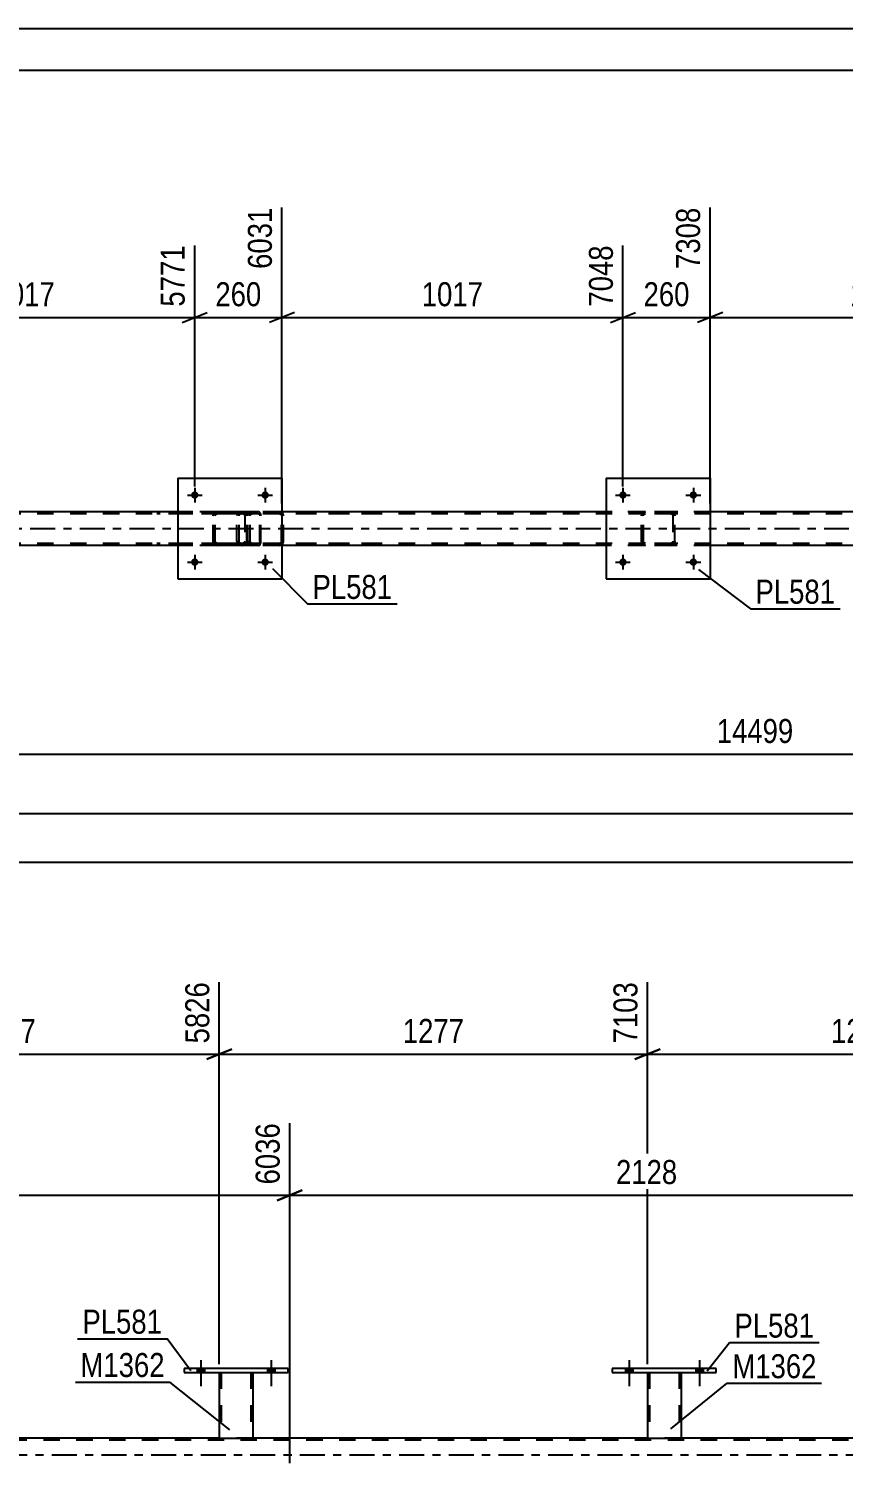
# Model space of a CAD drawing. Header units: millimetres. Extents: x 0 to 841, y 0 to 594.
# Drawn here: x 258 to 355.2, y 422.9 to 594 of the extents above; entities that cross this region are included whole.
import ezdxf

# ---------------------------------------------------------------- set-up
doc = ezdxf.new("R2010")
doc.units = ezdxf.units.MM
doc.linetypes.add('DXK_LINE_DOT2', pattern=[3.9198, 1.9599, -1.9599])
doc.linetypes.add('DXK_LINE_DOT3', pattern=[5.9187, 2.979, -0.9799, 0.9799, -0.9799])
doc.styles.add('Arial Narrow', font='ARIALN.TTF', dxfattribs={"height": 0.2})

# ---------------------------------------------------------------- blocks, each defined once
blk = doc.blocks.new('Unknown-122568519-1133 - 12225')
at = {"color": 5, "linetype": 'Continuous'}
for p, q in [((841, 594), (0, 594)), ((836, 589), (5, 589))]:
    blk.add_line(p, q, dxfattribs=at)
blk = doc.blocks.new('Part-122568519-4147 - 3869')
at = {"color": 7, "linetype": 'DXK_LINE_DOT2'}
for p, q in [((280, 535.9), (280.03, 536.08)), ((280.03, 536.08), (280, 535.9)), ((280, 532.86), (280, 535.9)), ((280.24, 535.9), (280.26, 535.99)), ((280.24, 532.86), (280.24, 535.9)), ((280.26, 535.99), (280.31, 536.07)), ((280.29, 536.34), (280.48, 536.38)), ((280.48, 536.38), (280.29, 536.34)), ((280.31, 536.07), (280.39, 536.12)), ((280.39, 536.12), (280.48, 536.14)), ((283.52, 536.38), (280.48, 536.38)), ((283.52, 536.14), (280.48, 536.14)), ((283.52, 536.38), (283.7, 536.34)), ((283.7, 536.34), (283.52, 536.38)), ((283.52, 536.14), (283.61, 536.12)), ((283.61, 536.12), (283.69, 536.07)), ((283.69, 536.07), (283.74, 535.99)), ((283.74, 535.99), (283.76, 535.9)), ((283.76, 535.9), (283.76, 532.86)), ((283.96, 536.08), (284, 535.9)), ((284, 535.9), (283.96, 536.08)), ((284, 532.86), (284, 535.9)), ((280.03, 532.67), (280, 532.86)), ((280, 532.86), (280.03, 532.67)), ((280.26, 532.77), (280.24, 532.86)), ((280.31, 532.69), (280.26, 532.77)), ((280.48, 532.38), (280.29, 532.41)), ((280.29, 532.41), (280.48, 532.38)), ((280.39, 532.64), (280.31, 532.69)), ((280.48, 532.62), (280.39, 532.64)), ((283.52, 532.62), (280.48, 532.62)), ((283.52, 532.38), (280.48, 532.38)), ((283.61, 532.64), (283.52, 532.62)), ((283.7, 532.41), (283.52, 532.38)), ((283.52, 532.38), (283.7, 532.41)), ((283.69, 532.69), (283.61, 532.64)), ((283.74, 532.77), (283.69, 532.69)), ((283.76, 532.86), (283.74, 532.77)), ((284, 532.86), (283.96, 532.67)), ((283.96, 532.67), (284, 532.86))]:
    blk.add_line(p, q, dxfattribs=at)
at = {"color": 7, "linetype": 'DXK_LINE_DOT3'}
blk.add_line((282, 534.38), (282, 534.38), dxfattribs=at)
at = {"color": 7, "linetype": 'DXK_LINE_DOT2'}
for centre, start, end in [((280.48, 535.9), 112.5, 157.5), ((280.48, 535.9), 112.5, 157.5), ((283.52, 535.9), 22.5, 67.5), ((283.52, 535.9), 22.5, 67.5), ((280.48, 532.86), 202.5, 247.5), ((280.48, 532.86), 202.5, 247.5), ((283.52, 532.86), 292.5, 337.5), ((283.52, 532.86), 292.5, 337.5)]:
    blk.add_arc(centre, 0.48, start, end, dxfattribs=at)
blk = doc.blocks.new('Part-122568519-4002 - 3869')
at = {"color": 7, "linetype": 'DXK_LINE_DOT2'}
for p, q in [((285.42, 536.38), (273.26, 536.38)), ((285.42, 536.14), (273.26, 536.14)), ((282.86, 536.07), (282.83, 535.9)), ((282.83, 532.86), (282.83, 535.9)), ((282.86, 536.08), (282.86, 536.07)), ((283.08, 535.9), (283.1, 535.99)), ((283.08, 532.86), (283.08, 535.9)), ((283.1, 535.99), (283.15, 536.07)), ((283.33, 536.38), (283.14, 536.34)), ((283.15, 536.07), (283.23, 536.12)), ((283.23, 536.12), (283.33, 536.14)), ((284.14, 536.38), (284.14, 536.14)), ((285.52, 536.34), (285.42, 536.38)), ((285.42, 536.14), (285.47, 536.12)), ((285.47, 536.12), (285.52, 536.07)), ((285.61, 536.24), (285.52, 536.34)), ((285.52, 536.07), (285.55, 535.99)), ((285.55, 535.99), (285.56, 535.9)), ((285.56, 532.86), (285.56, 535.9)), ((285.67, 536.08), (285.61, 536.24)), ((285.69, 535.9), (285.67, 536.08)), ((285.69, 532.86), (285.69, 535.9)), ((285.42, 532.62), (273.26, 532.62)), ((285.42, 532.38), (273.26, 532.38)), ((282.83, 532.86), (282.85, 532.77)), ((282.85, 532.77), (282.86, 532.67)), ((283.1, 532.77), (283.08, 532.86)), ((283.15, 532.69), (283.1, 532.77)), ((283.14, 532.42), (283.33, 532.38)), ((283.23, 532.64), (283.15, 532.69)), ((283.33, 532.62), (283.23, 532.64)), ((284.14, 532.38), (284.14, 532.62)), ((285.47, 532.64), (285.42, 532.62)), ((285.42, 532.38), (285.52, 532.42)), ((285.52, 532.69), (285.47, 532.64)), ((285.55, 532.77), (285.52, 532.69)), ((285.52, 532.42), (285.61, 532.52)), ((285.56, 532.86), (285.55, 532.77)), ((285.61, 532.52), (285.67, 532.67)), ((285.67, 532.67), (285.69, 532.86))]:
    blk.add_line(p, q, dxfattribs=at)
for centre, start, end in [((283.31, 535.88), 111.1941, 156.1506), ((283.31, 532.87), 203.8494, 248.8059)]:
    blk.add_arc(centre, 0.492, start, end, dxfattribs=at)
blk = doc.blocks.new('Bolt-122568519-4149 - 3869')
at = {"linetype": 'Continuous'}
for points in [[(278.24, 530.38, -1), (277.36, 530.38, -1)], [(286.64, 530.38, -1), (285.76, 530.38, -1)]]:
    blk.add_hatch(color=1, dxfattribs=at).paths.add_polyline_path(points)
at = {"color": 1, "linetype": 'Continuous'}
for p, q in [((277.8, 531.26), (277.8, 529.5)), ((286.2, 531.26), (286.2, 529.5)), ((276.92, 530.38), (278.68, 530.38)), ((285.32, 530.38), (287.08, 530.38))]:
    blk.add_line(p, q, dxfattribs=at)
blk = doc.blocks.new('Part-122568519-4022 - 3869')
at = {"color": 7, "linetype": 'DXK_LINE_DOT2'}
for p, q in [((747.02, 536.14), (104.28, 536.14)), ((747.02, 536.38), (122.56, 536.38)), ((288.2, 536.38), (275.8, 536.38)), ((339.28, 536.38), (326.88, 536.38)), ((747.02, 532.62), (104.28, 532.62)), ((288.2, 532.38), (275.8, 532.38)), ((339.28, 532.38), (326.88, 532.38))]:
    blk.add_line(p, q, dxfattribs=at)
at = {"color": 2, "linetype": 'Continuous'}
for p, q in [((275.8, 536.38), (237.12, 536.38)), ((326.88, 536.38), (288.2, 536.38)), ((377.96, 536.38), (339.28, 536.38)), ((275.8, 532.38), (237.12, 532.38)), ((326.88, 532.38), (288.2, 532.38)), ((377.96, 532.38), (339.28, 532.38))]:
    blk.add_line(p, q, dxfattribs=at)
at = {"color": 7, "linetype": 'DXK_LINE_DOT3'}
blk.add_line((104.28, 534.38), (747.02, 534.38), dxfattribs=at)
blk = doc.blocks.new('Part-122568519-4001 - 3869')
at = {"color": 7, "linetype": 'DXK_LINE_DOT2'}
for p, q in [((284.18, 536.07), (284.14, 535.9)), ((284.14, 532.86), (284.14, 535.9)), ((284.18, 536.08), (284.18, 536.07)), ((284.4, 535.9), (284.42, 535.99)), ((284.4, 532.86), (284.4, 535.9)), ((284.42, 535.99), (284.47, 536.07)), ((284.66, 536.38), (284.46, 536.34)), ((284.47, 536.07), (284.56, 536.12)), ((284.56, 536.12), (284.66, 536.14)), ((299.64, 536.38), (284.66, 536.38)), ((299.64, 536.14), (284.66, 536.14)), ((288.09, 536.34), (287.89, 536.38)), ((287.89, 536.14), (287.99, 536.12)), ((287.99, 536.12), (288.07, 536.07)), ((288.07, 536.07), (288.13, 535.99)), ((288.13, 535.99), (288.15, 535.9)), ((288.15, 532.86), (288.15, 535.9)), ((288.37, 536.07), (288.36, 536.08)), ((288.4, 535.9), (288.37, 536.07)), ((288.4, 532.86), (288.4, 535.9)), ((284.14, 532.86), (284.16, 532.77)), ((284.16, 532.77), (284.18, 532.67)), ((284.42, 532.77), (284.4, 532.86)), ((284.47, 532.69), (284.42, 532.77)), ((284.46, 532.42), (284.66, 532.38)), ((284.56, 532.64), (284.47, 532.69)), ((284.66, 532.62), (284.56, 532.64)), ((299.64, 532.62), (284.66, 532.62)), ((299.64, 532.38), (284.66, 532.38)), ((287.99, 532.64), (287.89, 532.62)), ((287.89, 532.38), (288.09, 532.42)), ((288.07, 532.69), (287.99, 532.64)), ((288.13, 532.77), (288.07, 532.69)), ((288.15, 532.86), (288.13, 532.77)), ((288.36, 532.67), (288.38, 532.77)), ((288.38, 532.77), (288.4, 532.86))]:
    blk.add_line(p, q, dxfattribs=at)
for centre, start, end in [((284.64, 535.88), 110.7583, 155.68), ((287.91, 535.88), 24.32, 69.2417), ((284.64, 532.88), 204.32, 249.2417), ((287.91, 532.88), 290.7583, 335.68)]:
    blk.add_arc(centre, 0.496, start, end, dxfattribs=at)
blk = doc.blocks.new('Part-122568519-3943 - 3869')
at = {"color": 2, "linetype": 'Continuous'}
for p, q in [((326.88, 540.38), (326.88, 528.38)), ((326.88, 540.38), (339.28, 540.38)), ((339.28, 540.38), (339.28, 528.38)), ((326.88, 528.38), (339.28, 528.38))]:
    blk.add_line(p, q, dxfattribs=at)
blk = doc.blocks.new('Part-122568519-3944 - 3869')
at = {"color": 7, "linetype": 'DXK_LINE_DOT2'}
for p, q in [((331.08, 535.9), (331.12, 536.08)), ((331.12, 536.08), (331.08, 535.9)), ((331.08, 532.86), (331.08, 535.9)), ((331.32, 535.9), (331.34, 535.99)), ((331.32, 532.86), (331.32, 535.9)), ((331.34, 535.99), (331.39, 536.07)), ((331.38, 536.34), (331.56, 536.38)), ((331.56, 536.38), (331.38, 536.34)), ((331.39, 536.07), (331.47, 536.12)), ((331.47, 536.12), (331.56, 536.14)), ((334.6, 536.38), (331.56, 536.38)), ((334.6, 536.14), (331.56, 536.14)), ((334.6, 536.38), (334.78, 536.34)), ((334.78, 536.34), (334.6, 536.38)), ((334.6, 536.14), (334.69, 536.12)), ((334.69, 536.12), (334.77, 536.07)), ((334.77, 536.07), (334.82, 535.99)), ((334.82, 535.99), (334.84, 535.9)), ((334.84, 535.9), (334.84, 532.86)), ((335.04, 536.08), (335.08, 535.9)), ((335.08, 535.9), (335.04, 536.08)), ((335.08, 532.86), (335.08, 535.9)), ((331.12, 532.67), (331.08, 532.86)), ((331.08, 532.86), (331.12, 532.67)), ((331.34, 532.77), (331.32, 532.86)), ((331.39, 532.69), (331.34, 532.77)), ((331.56, 532.38), (331.38, 532.41)), ((331.38, 532.41), (331.56, 532.38)), ((331.47, 532.64), (331.39, 532.69)), ((331.56, 532.62), (331.47, 532.64)), ((334.6, 532.62), (331.56, 532.62)), ((334.6, 532.38), (331.56, 532.38)), ((334.69, 532.64), (334.6, 532.62)), ((334.78, 532.41), (334.6, 532.38)), ((334.6, 532.38), (334.78, 532.41)), ((334.77, 532.69), (334.69, 532.64)), ((334.82, 532.77), (334.77, 532.69)), ((334.84, 532.86), (334.82, 532.77)), ((335.08, 532.86), (335.04, 532.67)), ((335.04, 532.67), (335.08, 532.86))]:
    blk.add_line(p, q, dxfattribs=at)
at = {"color": 7, "linetype": 'DXK_LINE_DOT3'}
blk.add_line((333.08, 534.38), (333.08, 534.38), dxfattribs=at)
at = {"color": 7, "linetype": 'DXK_LINE_DOT2'}
for centre, start, end in [((331.56, 535.9), 112.5, 157.5), ((331.56, 535.9), 112.5, 157.5), ((334.6, 535.9), 22.5, 67.5), ((334.6, 535.9), 22.5, 67.5), ((331.56, 532.86), 202.5, 247.5), ((331.56, 532.86), 202.5, 247.5), ((334.6, 532.86), 292.5, 337.5), ((334.6, 532.86), 292.5, 337.5)]:
    blk.add_arc(centre, 0.48, start, end, dxfattribs=at)
blk = doc.blocks.new('Part-122568519-4121 - 3869')
at = {"color": 2, "linetype": 'Continuous'}
for p, q in [((275.8, 540.38), (275.8, 528.38)), ((275.8, 540.38), (288.2, 540.38)), ((288.2, 540.38), (288.2, 528.38)), ((275.8, 528.38), (288.2, 528.38))]:
    blk.add_line(p, q, dxfattribs=at)
blk = doc.blocks.new('Bolt-122568519-4140 - 3869')
at = {"linetype": 'Continuous'}
for points in [[(329.32, 530.38, -1), (328.44, 530.38, -1)], [(337.72, 530.38, -1), (336.84, 530.38, -1)]]:
    blk.add_hatch(color=1, dxfattribs=at).paths.add_polyline_path(points)
at = {"color": 1, "linetype": 'Continuous'}
for p, q in [((328.88, 531.26), (328.88, 529.5)), ((337.28, 531.26), (337.28, 529.5)), ((328, 530.38), (329.76, 530.38)), ((336.4, 530.38), (338.16, 530.38))]:
    blk.add_line(p, q, dxfattribs=at)
blk = doc.blocks.new('Bolt-122568519-4148 - 3869')
at = {"linetype": 'Continuous'}
for points in [[(329.32, 538.38, -1), (328.44, 538.38, -1)], [(337.72, 538.38, -1), (336.84, 538.38, -1)]]:
    blk.add_hatch(color=1, dxfattribs=at).paths.add_polyline_path(points)
at = {"color": 1, "linetype": 'Continuous'}
for p, q in [((328.88, 539.26), (328.88, 537.5)), ((337.28, 539.26), (337.28, 537.5)), ((328, 538.38), (329.76, 538.38)), ((336.4, 538.38), (338.16, 538.38))]:
    blk.add_line(p, q, dxfattribs=at)
blk = doc.blocks.new('Bolt-122568519-4150 - 3869')
at = {"linetype": 'Continuous'}
for points in [[(278.24, 538.38, -1), (277.36, 538.38, -1)], [(286.64, 538.38, -1), (285.76, 538.38, -1)]]:
    blk.add_hatch(color=1, dxfattribs=at).paths.add_polyline_path(points)
at = {"color": 1, "linetype": 'Continuous'}
for p, q in [((277.8, 539.26), (277.8, 537.5)), ((286.2, 539.26), (286.2, 537.5)), ((276.92, 538.38), (278.68, 538.38)), ((285.32, 538.38), (287.08, 538.38))]:
    blk.add_line(p, q, dxfattribs=at)
blk = doc.blocks.new('Part-122568519-5388 - 5055')
at = {"color": 2, "linetype": 'Continuous'}
for p, q in [((327.61, 434.22), (327.61, 433.74)), ((340.01, 434.22), (327.61, 434.22)), ((327.61, 433.74), (340.01, 433.74)), ((340.01, 433.74), (340.01, 434.22))]:
    blk.add_line(p, q, dxfattribs=at)
blk = doc.blocks.new('Bolt-122568519-5394 - 5055')
at = {"linetype": 'Continuous'}
for points in [[(278.09, 433.74), (278.97, 433.74), (278.97, 434.22), (278.09, 434.22)], [(286.49, 433.74), (287.37, 433.74), (287.37, 434.22), (286.49, 434.22)]]:
    blk.add_hatch(color=1, dxfattribs=at).paths.add_polyline_path(points)
at = {"color": 1, "linetype": 'Continuous'}
for p, q in [((278.53, 435.22), (278.53, 432.1)), ((286.93, 435.22), (286.93, 432.1)), ((278.09, 434.22), (278.09, 433.74)), ((278.97, 434.22), (278.97, 433.74)), ((286.49, 434.22), (286.49, 433.74)), ((287.37, 434.22), (287.37, 433.74))]:
    blk.add_line(p, q, dxfattribs=at)
blk = doc.blocks.new('Part-122568519-5319 - 5055')
at = {"color": 7, "linetype": 'DXK_LINE_DOT2'}
for p, q in [((747.76, 425.66), (47.68, 425.66)), ((284.73, 425.9), (280.73, 425.9)), ((335.81, 425.9), (331.81, 425.9))]:
    blk.add_line(p, q, dxfattribs=at)
at = {"color": 2, "linetype": 'Continuous'}
for p, q in [((280.73, 425.9), (233.65, 425.9)), ((331.81, 425.9), (284.73, 425.9)), ((382.89, 425.9), (335.81, 425.9))]:
    blk.add_line(p, q, dxfattribs=at)
at = {"color": 7, "linetype": 'DXK_LINE_DOT3'}
blk.add_line((47.68, 423.9), (747.76, 423.9), dxfattribs=at)
blk = doc.blocks.new('Part-122568519-5383 - 5055')
at = {"color": 2, "linetype": 'Continuous'}
for p, q in [((331.81, 433.74), (331.81, 425.9)), ((335.81, 433.74), (335.81, 425.9)), ((331.81, 425.9), (335.81, 425.9))]:
    blk.add_line(p, q, dxfattribs=at)
at = {"color": 7, "linetype": 'DXK_LINE_DOT2'}
for p, q in [((331.81, 433.74), (335.81, 433.74)), ((331.81, 433.74), (331.81, 433.74)), ((331.81, 433.74), (331.81, 433.74)), ((332.05, 433.74), (332.05, 425.9)), ((335.57, 433.74), (335.57, 425.9)), ((335.81, 433.74), (335.81, 433.74)), ((335.81, 433.74), (335.81, 433.74)), ((335.52, 425.9), (335.55, 425.9)), ((335.52, 425.9), (335.55, 425.9)), ((335.55, 425.9), (335.57, 425.9)), ((335.55, 425.9), (335.57, 425.9))]:
    blk.add_line(p, q, dxfattribs=at)
blk = doc.blocks.new('Bolt-122568519-5392 - 5055')
at = {"linetype": 'Continuous'}
for points in [[(329.17, 433.74), (330.05, 433.74), (330.05, 434.22), (329.17, 434.22)], [(337.57, 433.74), (338.45, 433.74), (338.45, 434.22), (337.57, 434.22)]]:
    blk.add_hatch(color=1, dxfattribs=at).paths.add_polyline_path(points)
at = {"color": 1, "linetype": 'Continuous'}
for p, q in [((329.61, 435.22), (329.61, 432.1)), ((338.01, 435.22), (338.01, 432.1)), ((329.17, 434.22), (329.17, 433.74)), ((330.05, 434.22), (330.05, 433.74)), ((337.57, 434.22), (337.57, 433.74)), ((338.45, 434.22), (338.45, 433.74))]:
    blk.add_line(p, q, dxfattribs=at)
blk = doc.blocks.new('Bolt-122568519-5393 - 5055')
at = {"linetype": 'Continuous'}
for points in [[(329.17, 433.74), (330.05, 433.74), (330.05, 434.22), (329.17, 434.22)], [(337.57, 433.74), (338.45, 433.74), (338.45, 434.22), (337.57, 434.22)]]:
    blk.add_hatch(color=1, dxfattribs=at).paths.add_polyline_path(points)
at = {"color": 1, "linetype": 'Continuous'}
for p, q in [((329.61, 435.22), (329.61, 432.1)), ((338.01, 435.22), (338.01, 432.1)), ((329.17, 434.22), (329.17, 433.74)), ((330.05, 434.22), (330.05, 433.74)), ((337.57, 434.22), (337.57, 433.74)), ((338.45, 434.22), (338.45, 433.74))]:
    blk.add_line(p, q, dxfattribs=at)
blk = doc.blocks.new('Bolt-122568519-5423 - 5055')
at = {"linetype": 'Continuous'}
for points in [[(278.09, 433.74), (278.97, 433.74), (278.97, 434.22), (278.09, 434.22)], [(286.49, 433.74), (287.37, 433.74), (287.37, 434.22), (286.49, 434.22)]]:
    blk.add_hatch(color=1, dxfattribs=at).paths.add_polyline_path(points)
at = {"color": 1, "linetype": 'Continuous'}
for p, q in [((278.53, 435.22), (278.53, 432.1)), ((286.93, 435.22), (286.93, 432.1)), ((278.09, 434.22), (278.09, 433.74)), ((278.97, 434.22), (278.97, 433.74)), ((286.49, 434.22), (286.49, 433.74)), ((287.37, 434.22), (287.37, 433.74))]:
    blk.add_line(p, q, dxfattribs=at)
blk = doc.blocks.new('Part-122568519-5465 - 5055')
at = {"color": 2, "linetype": 'Continuous'}
for p, q in [((280.73, 433.74), (280.73, 425.9)), ((284.73, 433.74), (284.73, 425.9)), ((280.73, 425.9), (284.73, 425.9))]:
    blk.add_line(p, q, dxfattribs=at)
at = {"color": 7, "linetype": 'DXK_LINE_DOT2'}
for p, q in [((280.73, 433.74), (284.73, 433.74)), ((280.73, 433.74), (280.73, 433.74)), ((280.73, 433.74), (280.73, 433.74)), ((280.97, 433.74), (280.97, 425.9)), ((284.49, 433.74), (284.49, 425.9)), ((284.73, 433.74), (284.73, 433.74)), ((284.73, 433.74), (284.73, 433.74)), ((284.44, 425.9), (284.47, 425.9)), ((284.44, 425.9), (284.47, 425.9)), ((284.47, 425.9), (284.49, 425.9)), ((284.47, 425.9), (284.49, 425.9))]:
    blk.add_line(p, q, dxfattribs=at)
blk = doc.blocks.new('Part-122568519-5476 - 5055')
at = {"color": 2, "linetype": 'Continuous'}
for p, q in [((276.53, 434.22), (276.53, 433.74)), ((288.93, 434.22), (276.53, 434.22)), ((276.53, 433.74), (288.93, 433.74)), ((288.93, 433.74), (288.93, 434.22))]:
    blk.add_line(p, q, dxfattribs=at)
blk = doc.blocks.new('StraightDimension-122568519-4825 - 3869')
at = {"color": 7, "linetype": 'Continuous'}
for p, q in [((339.28, 537.38), (339.28, 572.66)), ((379.96, 539.38), (379.96, 568.16)), ((340.78, 560.15), (337.78, 558.95)), ((339.28, 559.55), (379.96, 559.55)), ((378.46, 558.95), (381.46, 560.15))]:
    blk.add_line(p, q, dxfattribs=at)
at = {"color": 0, "linetype": 'Continuous'}
blk.add_wipeout([(379.36, 568.76), (375.16, 568.76), (375.16, 560.25), (379.36, 560.25)], dxfattribs=at)
at = {"color": 0}
blk.add_wipeout([(363.88, 560.3), (363.88, 564.5), (355.36, 564.5), (355.36, 560.3)], dxfattribs=at)
at = {"color": 3, "linetype": 'Continuous', "style": 'Arial Narrow'}
blk.add_text('8325', height=2.863, rotation=90.0002, dxfattribs=at).set_placement((378.76, 560.85))
at = {"color": 3, "style": 'Arial Narrow'}
blk.add_text('1017', height=2.863, dxfattribs=at).set_placement((355.96, 560.9))
blk = doc.blocks.new('StraightDimension-122568519-4487 - 3869')
at = {"color": 7, "linetype": 'Continuous'}
blk.add_line((61.72, 494.61), (747.66, 494.61), dxfattribs=at)
blk = doc.blocks.new('StraightDimension-122568519-4349 - 3869')
at = {"color": 7, "linetype": 'Continuous'}
blk.add_line((62.36, 507.46), (626.93, 507.46), dxfattribs=at)
at = {"color": 0}
blk.add_wipeout([(349.81, 508.21), (349.81, 512.41), (339.47, 512.41), (339.47, 508.21)], dxfattribs=at)
at = {"color": 3, "style": 'Arial Narrow'}
blk.add_text('14499', height=2.863, dxfattribs=at).set_placement((340.07, 508.81))
blk = doc.blocks.new('StraightDimension-122568519-4508 - 3869')
at = {"color": 7, "linetype": 'Continuous'}
blk.add_line((62.36, 500.4), (747.02, 500.4), dxfattribs=at)
blk = doc.blocks.new('StraightDimension-122568519-4843 - 3869')
at = {"color": 7, "linetype": 'Continuous'}
for p, q in [((339.28, 537.38), (339.28, 572.66)), ((328.88, 539.38), (328.88, 568.16)), ((327.38, 558.95), (330.38, 560.15)), ((328.88, 559.55), (339.28, 559.55)), ((340.78, 560.15), (337.78, 558.95))]:
    blk.add_line(p, q, dxfattribs=at)
at = {"color": 0}
blk.add_wipeout([(337.42, 560.3), (337.42, 564.5), (330.74, 564.5), (330.74, 560.3)], dxfattribs=at)
at = {"color": 3, "style": 'Arial Narrow'}
blk.add_text('260', height=2.863, dxfattribs=at).set_placement((331.34, 560.9))
at = {"color": 0, "linetype": 'Continuous'}
blk.add_wipeout([(338.68, 573.26), (334.48, 573.26), (334.48, 564.75), (338.68, 564.75)], dxfattribs=at)
at = {"color": 3, "linetype": 'Continuous', "style": 'Arial Narrow'}
blk.add_text('7308', height=2.863, rotation=90.0002, dxfattribs=at).set_placement((338.08, 565.35))
blk = doc.blocks.new('StraightDimension-122568519-4861 - 3869')
at = {"color": 7, "linetype": 'Continuous'}
for p, q in [((288.2, 537.38), (288.2, 572.66)), ((328.88, 539.38), (328.88, 568.16)), ((289.7, 560.15), (286.7, 558.95)), ((288.2, 559.55), (328.88, 559.55)), ((327.38, 558.95), (330.38, 560.15))]:
    blk.add_line(p, q, dxfattribs=at)
at = {"color": 0, "linetype": 'Continuous'}
blk.add_wipeout([(328.28, 568.76), (324.08, 568.76), (324.08, 560.25), (328.28, 560.25)], dxfattribs=at)
at = {"color": 0}
blk.add_wipeout([(312.79, 560.3), (312.79, 564.5), (304.28, 564.5), (304.28, 560.3)], dxfattribs=at)
at = {"color": 3, "linetype": 'Continuous', "style": 'Arial Narrow'}
blk.add_text('7048', height=2.863, rotation=90.0002, dxfattribs=at).set_placement((327.68, 560.85))
at = {"color": 3, "style": 'Arial Narrow'}
blk.add_text('1017', height=2.863, dxfattribs=at).set_placement((304.88, 560.9))
blk = doc.blocks.new('StraightDimension-122568519-4879 - 3869')
at = {"color": 7, "linetype": 'Continuous'}
for p, q in [((288.2, 537.38), (288.2, 572.66)), ((277.8, 539.38), (277.8, 568.16)), ((276.3, 558.95), (279.3, 560.15)), ((277.8, 559.55), (288.2, 559.55)), ((289.7, 560.15), (286.7, 558.95))]:
    blk.add_line(p, q, dxfattribs=at)
at = {"color": 0}
blk.add_wipeout([(286.34, 560.3), (286.34, 564.5), (279.66, 564.5), (279.66, 560.3)], dxfattribs=at)
at = {"color": 3, "style": 'Arial Narrow'}
blk.add_text('260', height=2.863, dxfattribs=at).set_placement((280.26, 560.9))
at = {"color": 0, "linetype": 'Continuous'}
blk.add_wipeout([(287.6, 573.26), (283.4, 573.26), (283.4, 564.75), (287.6, 564.75)], dxfattribs=at)
at = {"color": 3, "linetype": 'Continuous', "style": 'Arial Narrow'}
blk.add_text('6031', height=2.863, rotation=90.0002, dxfattribs=at).set_placement((287, 565.35))
blk = doc.blocks.new('StraightDimension-122568519-4897 - 3869')
at = {"color": 7, "linetype": 'Continuous'}
for p, q in [((237.12, 537.38), (237.12, 572.66)), ((277.8, 539.38), (277.8, 568.16)), ((238.62, 560.15), (235.62, 558.95)), ((237.12, 559.55), (277.8, 559.55)), ((276.3, 558.95), (279.3, 560.15))]:
    blk.add_line(p, q, dxfattribs=at)
at = {"color": 0, "linetype": 'Continuous'}
blk.add_wipeout([(277.2, 568.76), (273, 568.76), (273, 560.25), (277.2, 560.25)], dxfattribs=at)
at = {"color": 0}
blk.add_wipeout([(261.71, 560.3), (261.71, 564.5), (253.2, 564.5), (253.2, 560.3)], dxfattribs=at)
at = {"color": 3, "linetype": 'Continuous', "style": 'Arial Narrow'}
blk.add_text('5771', height=2.863, rotation=90.0002, dxfattribs=at).set_placement((276.6, 560.85))
at = {"color": 3, "style": 'Arial Narrow'}
blk.add_text('1017', height=2.863, dxfattribs=at).set_placement((253.8, 560.9))
blk = doc.blocks.new('StraightDimension-122568519-6263 - 5055')
at = {"color": 7, "linetype": 'Continuous'}
for p, q in [((280.73, 434.74), (280.73, 480.3)), ((331.81, 434.74), (331.81, 480.3)), ((282.23, 472.28), (279.23, 471.08)), ((330.31, 471.08), (333.31, 472.28)), ((280.73, 471.68), (331.81, 471.68))]:
    blk.add_line(p, q, dxfattribs=at)
at = {"color": 0, "linetype": 'Continuous'}
blk.add_wipeout([(331.21, 480.9), (327.01, 480.9), (327.01, 472.38), (331.21, 472.38)], dxfattribs=at)
at = {"color": 0}
blk.add_wipeout([(310.53, 472.43), (310.53, 476.63), (302.02, 476.63), (302.02, 472.43)], dxfattribs=at)
at = {"color": 3, "linetype": 'Continuous', "style": 'Arial Narrow'}
blk.add_text('7103', height=2.863, rotation=90.0002, dxfattribs=at).set_placement((330.61, 472.98))
at = {"color": 3, "style": 'Arial Narrow'}
blk.add_text('1277', height=2.863, dxfattribs=at).set_placement((302.62, 473.03))
blk = doc.blocks.new('StraightDimension-122568519-6253 - 5055')
at = {"color": 7, "linetype": 'Continuous'}
for p, q in [((229.65, 434.74), (229.65, 480.3)), ((280.73, 434.74), (280.73, 480.3)), ((231.15, 472.28), (228.15, 471.08)), ((279.23, 471.08), (282.23, 472.28)), ((229.65, 471.68), (280.73, 471.68))]:
    blk.add_line(p, q, dxfattribs=at)
at = {"color": 0, "linetype": 'Continuous'}
blk.add_wipeout([(280.13, 480.9), (275.93, 480.9), (275.93, 472.38), (280.13, 472.38)], dxfattribs=at)
at = {"color": 0}
blk.add_wipeout([(259.45, 472.43), (259.45, 476.63), (250.94, 476.63), (250.94, 472.43)], dxfattribs=at)
at = {"color": 3, "linetype": 'Continuous', "style": 'Arial Narrow'}
blk.add_text('5826', height=2.863, rotation=90.0002, dxfattribs=at).set_placement((279.53, 472.98))
at = {"color": 3, "style": 'Arial Narrow'}
blk.add_text('1277', height=2.863, dxfattribs=at).set_placement((251.54, 473.03))
blk = doc.blocks.new('StraightDimension-122568519-6273 - 5055')
at = {"color": 7, "linetype": 'Continuous'}
for p, q in [((331.81, 434.74), (331.81, 480.3)), ((382.89, 434.74), (382.89, 480.3)), ((333.31, 472.28), (330.31, 471.08)), ((381.39, 471.08), (384.39, 472.28)), ((331.81, 471.68), (382.89, 471.68))]:
    blk.add_line(p, q, dxfattribs=at)
at = {"color": 0, "linetype": 'Continuous'}
blk.add_wipeout([(382.29, 480.9), (378.09, 480.9), (378.09, 472.38), (382.29, 472.38)], dxfattribs=at)
at = {"color": 0}
blk.add_wipeout([(361.61, 472.43), (361.61, 476.63), (353.1, 476.63), (353.1, 472.43)], dxfattribs=at)
at = {"color": 3, "linetype": 'Continuous', "style": 'Arial Narrow'}
blk.add_text('8380', height=2.863, rotation=90.0002, dxfattribs=at).set_placement((381.69, 472.98))
at = {"color": 3, "style": 'Arial Narrow'}
blk.add_text('1277', height=2.863, dxfattribs=at).set_placement((353.7, 473.03))
blk = doc.blocks.new('StraightDimension-122568519-6061 - 5055')
at = {"color": 7, "linetype": 'Continuous'}
for p, q in [((289.13, 422.9), (289.13, 463.47)), ((374.27, 422.9), (374.27, 463.47)), ((290.63, 455.46), (287.63, 454.26)), ((372.77, 454.26), (375.77, 455.46)), ((289.13, 454.86), (374.27, 454.86))]:
    blk.add_line(p, q, dxfattribs=at)
at = {"color": 0, "linetype": 'Continuous'}
blk.add_wipeout([(373.67, 464.07), (369.47, 464.07), (369.47, 455.56), (373.67, 455.56)], dxfattribs=at)
at = {"color": 0}
blk.add_wipeout([(335.96, 455.61), (335.96, 459.81), (327.45, 459.81), (327.45, 455.61)], dxfattribs=at)
at = {"color": 3, "linetype": 'Continuous', "style": 'Arial Narrow'}
blk.add_text('8165', height=2.863, rotation=90.0002, dxfattribs=at).set_placement((373.07, 456.16))
at = {"color": 3, "style": 'Arial Narrow'}
blk.add_text('2128', height=2.863, dxfattribs=at).set_placement((328.05, 456.21))
blk = doc.blocks.new('StraightDimension-122568519-6075 - 5055')
at = {"color": 7, "linetype": 'Continuous'}
for p, q in [((204, 422.9), (204, 463.47)), ((289.13, 422.9), (289.13, 463.47)), ((205.5, 455.46), (202.5, 454.26)), ((287.63, 454.26), (290.63, 455.46)), ((204, 454.86), (289.13, 454.86))]:
    blk.add_line(p, q, dxfattribs=at)
at = {"color": 0, "linetype": 'Continuous'}
blk.add_wipeout([(288.53, 464.07), (284.33, 464.07), (284.33, 455.56), (288.53, 455.56)], dxfattribs=at)
at = {"color": 0}
blk.add_wipeout([(250.82, 455.61), (250.82, 459.81), (242.31, 459.81), (242.31, 455.61)], dxfattribs=at)
at = {"color": 3, "linetype": 'Continuous', "style": 'Arial Narrow'}
blk.add_text('6036', height=2.863, rotation=90.0002, dxfattribs=at).set_placement((287.93, 456.16))
at = {"color": 3, "style": 'Arial Narrow'}
blk.add_text('2128', height=2.863, dxfattribs=at).set_placement((242.91, 456.21))
blk = doc.blocks.new('Mark-122568519-3939 - 3869')
at = {"color": 0}
blk.add_wipeout([(354.19, 525.42), (354.19, 528.42), (344.69, 528.42), (344.69, 525.42)], dxfattribs=at)
blk.add_wipeout([(354.19, 525.42), (354.19, 528.42), (344.69, 528.42), (344.69, 525.42)], dxfattribs=at)
at = {"color": 30, "linetype": 'Continuous'}
for p, q in [((337.88, 529.5), (344.09, 524.82)), ((344.09, 524.82), (354.79, 524.82))]:
    blk.add_line(p, q, dxfattribs=at)
at = {"color": 3, "style": 'Arial Narrow'}
blk.add_text('PL581', height=2.863, dxfattribs=at).set_placement((344.69, 525.42))
blk = doc.blocks.new('Mark-122568519-4117 - 3869')
at = {"color": 0}
blk.add_wipeout([(301.35, 525.99), (301.35, 528.99), (291.85, 528.99), (291.85, 525.99)], dxfattribs=at)
blk.add_wipeout([(301.35, 525.99), (301.35, 528.99), (291.85, 528.99), (291.85, 525.99)], dxfattribs=at)
at = {"color": 30, "linetype": 'Continuous'}
for p, q in [((287.07, 529.63), (291.25, 525.39)), ((291.25, 525.39), (301.95, 525.39))]:
    blk.add_line(p, q, dxfattribs=at)
at = {"color": 3, "style": 'Arial Narrow'}
blk.add_text('PL581', height=2.863, dxfattribs=at).set_placement((291.85, 525.99))
blk = doc.blocks.new('Mark-122568519-5384 - 5055')
at = {"color": 0}
blk.add_wipeout([(351.68, 437.89), (351.68, 440.89), (342.18, 440.89), (342.18, 437.89)], dxfattribs=at)
blk.add_wipeout([(351.68, 437.89), (351.68, 440.89), (342.18, 440.89), (342.18, 437.89)], dxfattribs=at)
at = {"color": 30, "linetype": 'Continuous'}
for p, q in [((338.94, 433.94), (341.58, 437.29)), ((341.58, 437.29), (352.28, 437.29))]:
    blk.add_line(p, q, dxfattribs=at)
at = {"color": 3, "style": 'Arial Narrow'}
blk.add_text('PL581', height=2.863, dxfattribs=at).set_placement((342.18, 437.89))
blk = doc.blocks.new('Mark-122568519-5472 - 5055')
at = {"color": 0}
blk.add_wipeout([(273.91, 438.36), (273.91, 441.36), (264.4, 441.36), (264.4, 438.36)], dxfattribs=at)
blk.add_wipeout([(273.91, 438.36), (273.91, 441.36), (264.4, 441.36), (264.4, 438.36)], dxfattribs=at)
at = {"color": 30, "linetype": 'Continuous'}
for p in [(263.8, 437.76), (277.33, 433.93)]:
    blk.add_line(p, (274.51, 437.76), dxfattribs=at)
at = {"color": 3, "style": 'Arial Narrow'}
blk.add_text('PL581', height=2.863, dxfattribs=at).set_placement((264.4, 438.36))
blk = doc.blocks.new('Mark-122568519-5379 - 5055')
at = {"color": 0}
blk.add_wipeout([(351.98, 433.05), (351.98, 436.05), (341.93, 436.05), (341.93, 433.05)], dxfattribs=at)
blk.add_wipeout([(351.98, 433.05), (351.98, 436.05), (341.93, 436.05), (341.93, 433.05)], dxfattribs=at)
at = {"color": 30, "linetype": 'Continuous'}
for p, q in [((334.59, 427), (341.33, 432.45)), ((341.33, 432.45), (352.58, 432.45))]:
    blk.add_line(p, q, dxfattribs=at)
at = {"color": 3, "style": 'Arial Narrow'}
blk.add_text('M1362', height=2.863, dxfattribs=at).set_placement((341.93, 433.05))
blk = doc.blocks.new('Mark-122568519-5461 - 5055')
at = {"color": 0}
blk.add_wipeout([(274.22, 433.19), (274.22, 436.19), (264.17, 436.19), (264.17, 433.19)], dxfattribs=at)
blk.add_wipeout([(274.22, 433.19), (274.22, 436.19), (264.17, 436.19), (264.17, 433.19)], dxfattribs=at)
at = {"color": 30, "linetype": 'Continuous'}
for p in [(263.57, 432.59), (281.99, 426.9)]:
    blk.add_line(p, (274.82, 432.59), dxfattribs=at)
at = {"color": 3, "style": 'Arial Narrow'}
blk.add_text('M1362', height=2.863, dxfattribs=at).set_placement((264.17, 433.19))

msp = doc.modelspace()

# ---------------------------------------------------------------- block references
for name in ['Unknown-122568519-1133 - 12225', 'Part-122568519-4121 - 3869', 'Bolt-122568519-4150 - 3869', 'Part-122568519-3943 - 3869', 'Bolt-122568519-4148 - 3869', 'Part-122568519-4022 - 3869', 'Part-122568519-4002 - 3869', 'Part-122568519-4147 - 3869', 'Part-122568519-4001 - 3869', 'Part-122568519-3944 - 3869', 'Bolt-122568519-4149 - 3869', 'Bolt-122568519-4140 - 3869', 'Bolt-122568519-5394 - 5055', 'Bolt-122568519-5423 - 5055', 'Bolt-122568519-5392 - 5055', 'Bolt-122568519-5393 - 5055', 'Part-122568519-5476 - 5055', 'Part-122568519-5465 - 5055', 'Part-122568519-5388 - 5055', 'Part-122568519-5383 - 5055', 'Part-122568519-5319 - 5055']:
    msp.add_blockref(name, (0, 0))

# ---------------------------------------------------------------- next in the draw order: block references
for name in ['StraightDimension-122568519-4825 - 3869', 'StraightDimension-122568519-4487 - 3869', 'StraightDimension-122568519-6263 - 5055']:
    msp.add_blockref(name, (0, 0))

# ---------------------------------------------------------------- next in the draw order: block references
for name in ['StraightDimension-122568519-4843 - 3869', 'StraightDimension-122568519-4349 - 3869', 'StraightDimension-122568519-6253 - 5055', 'StraightDimension-122568519-6273 - 5055']:
    msp.add_blockref(name, (0, 0))

# ---------------------------------------------------------------- next in the draw order: block references
for name in ['StraightDimension-122568519-4861 - 3869', 'StraightDimension-122568519-4508 - 3869', 'StraightDimension-122568519-6061 - 5055']:
    msp.add_blockref(name, (0, 0))

# ---------------------------------------------------------------- next in the draw order: block references
for name in ['StraightDimension-122568519-4879 - 3869', 'Mark-122568519-4117 - 3869', 'Mark-122568519-3939 - 3869', 'StraightDimension-122568519-6075 - 5055', 'Mark-122568519-5384 - 5055']:
    msp.add_blockref(name, (0, 0))

# ---------------------------------------------------------------- next in the draw order: block references
for name in ['StraightDimension-122568519-4897 - 3869', 'Mark-122568519-5472 - 5055', 'Mark-122568519-5379 - 5055']:
    msp.add_blockref(name, (0, 0))

# ---------------------------------------------------------------- next in the draw order: block references
msp.add_blockref('Mark-122568519-5461 - 5055', (0, 0))

doc.saveas('drawing.dxf')
